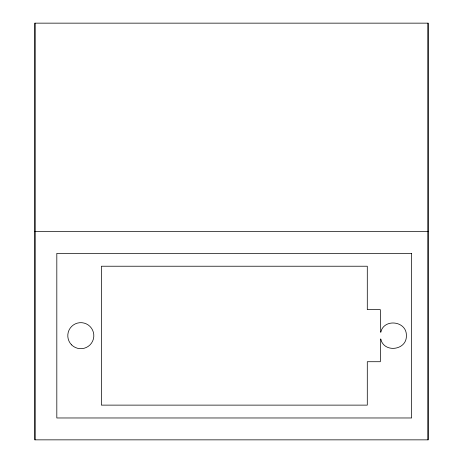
<?xml version="1.0" encoding="UTF-8"?>
<svg xmlns="http://www.w3.org/2000/svg" width="463" height="463" viewBox="0 0 463 463"><rect width="100%" height="100%" fill="white"/><g stroke="black" fill="none" stroke-linecap="round" stroke-linejoin="round"><path stroke-width="0.69" d="M34.939 439.85L34.939 23.15L428.061 23.15L428.061 439.85L34.939 439.85L34.939 23.15M34.939 231.5L428.061 231.5M428.061 23.15L428.061 439.85M380.76 339.043L380.314 361.719L367.292 361.719L367.292 405.125L101.385 405.125L101.385 266.225L367.292 266.225L367.292 309.631L380.314 309.631L380.76 332.307C383.914 317.977 407.012 321.021 406.358 335.675C407.012 350.329 383.914 353.373 380.76 339.043M411.653 253.377L56.816 253.371L56.816 417.973L411.653 417.973L411.653 253.371M71.603 344.883A13.022 13.022 0 0 0 93.387 339.043A13.022 13.022 0 0 0 77.443 323.099A13.022 13.022 0 0 0 71.603 344.883"/></g></svg>
